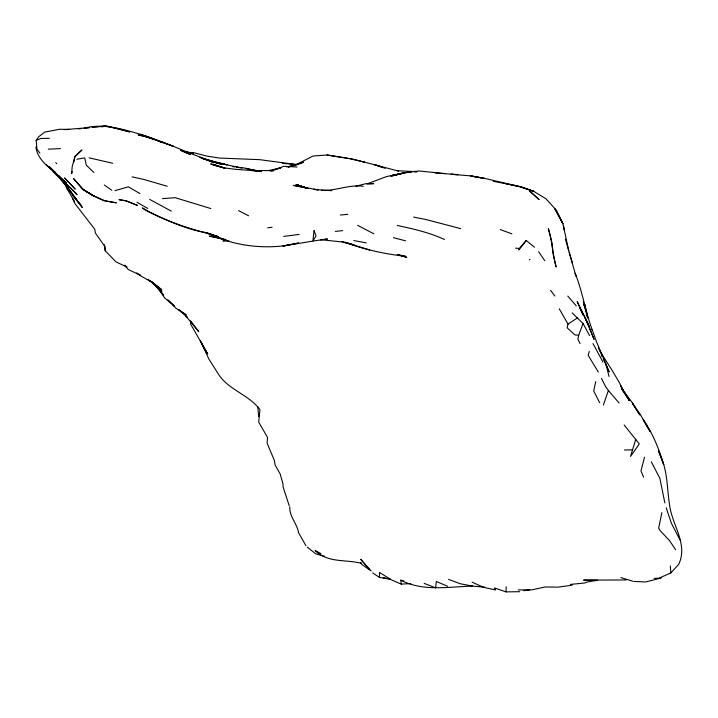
<?xml version="1.0" encoding="UTF-8"?>
<svg xmlns="http://www.w3.org/2000/svg" width="718" height="718" viewBox="0 0 718 718"><rect width="100%" height="100%" fill="white"/><g stroke="black" fill="none" stroke-linecap="round" stroke-linejoin="round"><path stroke-width="1.08" d="M379.445 577.434L379.499 572.434L390.17 579.121L379.445 577.434L372.687 572.874M519.653 591.686L506.046 591.892L506.172 586.732M572.156 312.842L583.043 323.495L578.672 335.27L577.909 339.336L580.081 343.554M72.096 171.458L71.692 173.585L72.141 166.962L74.914 156.578L81.834 150.08L74.914 156.578L73.909 161.891M595.725 381.635L593.705 390.96L599.629 402.627M661.879 512.625L658.639 528.143L660.075 530.584L669.338 540.394M559.241 308.767L568.001 324.105L567.13 327.767L574.903 334.92L578.672 335.27M635.789 439.308L630.521 456.433L639.28 443.93L624.157 424.957M644.513 457.186L640.968 470.927L643.624 477.21M589.254 351.47L588.186 355.356L598.372 372.103M526.222 240.503L519.222 248.554L518.818 249.99L526.222 240.503L534.551 247.243M603.389 405.069L608.379 390.457L605.624 386.607L601.442 378.323M39.885 153.06L36.986 149.299L36.16 140.36L38.772 136.707L44.794 132.076L59.594 129.258L69.287 129.446L67.052 129.599M654.17 578.367L658.927 578.196L670.827 572.946L678.69 564.384C688.445 543.948 671.716 524.58 669.499 504.431C667.372 490.897 667.552 476.931 663.504 463.774L658.415 450.581L663.746 464.645C658.927 448.777 652.734 433.295 643.211 419.581L649.987 431.374L640.402 414.627L632.334 403.031L639.756 414.914L631.436 401.515L621.851 388.869L629.641 400.599L622.255 389.371M568.001 324.105L577.703 317.76M294.066 165.661L313.048 156.039L327.031 155.007L352.197 159.1L376.474 165.176L385.171 168.326M36.16 140.36L40.746 138.475L49.398 138.305M296.346 164.952L303.615 162.205L288.394 167.034L295.825 164.853L286.626 166.989M271.628 170.704L283.816 166.289L297.01 167.007M529.283 259.754L529.974 259.512M299.164 234.445L283.709 236.401M274.725 169.825L280.882 167.886L268.945 170.453M115.015 190.674L128.316 186.815L139.902 193.528M394.047 175.533L404.746 172.706L411.252 171.961L406.567 172.625M645.94 581.912L661.251 577.954M404.746 172.706L391.122 176.143L404.746 172.706L392.243 175.354L405.634 172.76M355.913 186.195L366.126 183.62L373.665 183.655L366.862 183.979L386.446 176.61L402.242 173.325M226.17 239.597L209.405 236.087L223.549 239.175L208.391 233.44C231.726 244.928 258.076 248.742 283.843 245.852L298.491 243.088M294.317 243.851L283.843 245.852L312.052 241.248M296.408 243.456L298.509 243.052M76.826 159.261L84.733 157.879L86.286 165.185L93.896 172.526M101.579 126.754L107.179 126.171L129.653 131.897M523.817 590.699L529.758 589.846M78.684 128.935L80.847 128.639M84.087 128.181C103.284 123.074 122.204 129.034 140.584 134.338C167.832 142.685 193.223 156.012 220.579 163.991L209.728 160.644L221.709 164.018L211.496 161.613L212.043 161.792L223.801 164.296L211.496 161.613M313.057 241.024L327.489 239.004L324.464 239.282M572.219 585.197L557.814 587.153L545.115 586.983L531.76 589.891L518.243 589.9M85.236 128.136L89.588 127.589L64.764 129.608M101.328 126.691L105.986 126.108L118.964 128.953M225.147 240.602L222.966 240.871L229.087 240.952M267.724 227.803L272.113 227.274M335.333 231.402L342.585 230.64M570.361 584.416L584.515 583.016L587.88 581.84L597.627 580.243L583.608 580.126L626.168 579.965M340.341 215.032L347.763 214.35M322.454 239.471L320.434 239.659L341.885 241.939L354.055 244.892L344.676 242.217C364.223 249.487 384.453 253.975 405.167 256.263L405.823 256.434L401.129 255.24M270.336 170.956L273.639 170.687L250.51 170.39L261.487 171.521C244.443 169.268 227.023 170.39 210.67 163.955L223.469 167.752M103.85 126.233L92.012 127.122L105.986 126.108M162.519 198.626L175.219 197.692L210.832 208.552M321.359 190.351C335.638 191.078 348.957 184.391 363.281 186.258M389.937 579.211L401.227 584.12L410.813 583.599M48.312 149.164L60.483 148.608M410.391 172.132L407.151 172.275L419.034 170.992L444.891 173.577M414.708 171.943L416.871 171.844M624.48 450.015L632.109 449.845M472.597 586.103C448.633 586.732 423.261 591.82 400.806 580.18L401.227 584.12M416.996 171.647L397.081 170.767M451.272 174.303L472.426 176.009L484.255 178.414L470.784 176.063L483.367 178.118L522.058 187.066L533.654 191.311L545.788 198.653L556.477 210.32L562.894 223.72L568.746 250.753M633.806 581.436L645.177 581.939M451.281 174.33L457.922 174.636L435.341 172.966M282.614 245.771L284.804 245.906M314.026 189.399L331.922 190.71M282.461 163.372L295.672 164.44M472.965 586.121L484.578 587.171M187.272 152.18L194.802 152.952L206.883 156.111L219.511 158.059L259.736 159.674L295.511 164.422M314.098 189.444L318.325 189.875L293.321 185.406L307.762 188.251L295.951 184.499L307.95 188.601L296.31 184.544L307.501 188.484M232.695 166.666L234.804 166.908M236.922 167.15L244.47 168.03L255.725 170.516L245.457 168.416M369.635 250.017L344.703 242.253M515.632 248.096L519.222 248.554M236.985 167.294L240.18 167.716L213.578 161.918L227.121 164.853L202.763 158.552M327.031 155.007L347.485 158.175M187.075 152.395L193.304 153.32L184.679 151.713M105.07 200.816L116.388 202.835L103.841 200.69L92.649 195.574L82.22 188.942L73.407 178.414L83.889 189.983L92.667 195.278M353.812 240.557L366.27 242.89M493.212 181.322L507.698 184.068M472.552 586.112L460.121 583.725L448.588 579.363M505.66 183.682L519.626 186.68L510.292 184.58M413.64 217.096L425.478 219.403L460.687 228.638M383.125 577.73L390.17 579.121M341.597 241.517L343.635 241.921M397.251 225.506C413.326 228.809 429.499 232.623 444.478 239.462M132.022 176.852L143.824 179.455L167.258 186.267M369.51 569.545L360.651 559.286L371.116 570.891L361.576 564.321L361.064 563.253C345.502 559.232 327.543 563.199 315.04 550.437L320.883 553.551M400.806 580.18L403.857 580.862M89.095 157.834L112.681 163.255M362.375 161.586L364.367 162.062L350.187 158.651M150.34 137.739L138.143 134.822L150.915 138.053L162.582 142.702M398.58 171.135L374.464 164.727L382.838 167.59M393.455 237.658L405.526 240.835M120.032 129.249L129.626 131.897M324.707 556.342L315.723 553.811L307.277 547.143M620.873 577.595L632.746 581.212M397.251 254.45L406.837 257.448L398.041 254.495M223.558 167.743L212.797 164.162L225.524 168.515M506.046 591.892L494.334 587.925L495.617 589.972L483.331 587.261L472.13 582.154M202.754 158.615L212.043 161.792L199.936 157.305L210.446 161.227M140.584 134.338L152.198 138.511M500.266 229.554L511.88 233.835M143.394 135.72L153.903 139.642M424.159 583.384L435.646 587.845L436.32 581.481L447.655 586.283M150.915 138.053L160.688 141.949M104.11 200.394L93.537 195.808L94.507 196.346L82.22 188.942L92.595 195.233M357.636 225.362L373.845 233.781M171.324 211.155L149.64 199.38M238.573 210.607L248.607 215.795M137.012 202.314L147.746 208.426M104.316 185.002L111.802 190.288M138.888 274.204L140.674 275.47L128.217 269.438L124.744 265.642M179.222 309.88L186.222 314.906L175.766 308.157L172.374 304.19L174.456 306.173L164.664 297.979L156.452 285.746M136.743 272.894L140.952 276.026L153.464 283.116L161.891 291.454L152.036 281.932L148.258 279.805L161.765 289.731L152.036 281.932L163.668 295.286L160.392 290.853M124.654 265.139L127.059 267.105L115.93 261.864L105.25 250.726L104.325 244.703M179.042 310.095L187.595 317.607L185.594 315.696L198.751 331.716L190.988 321.332M56.991 174.528L66.639 183.054L46.499 164.996L55.6 172.724C47.047 166.343 37.282 158.355 35.9 147.055M167.886 299.971L170.875 302.781M168.048 300.133L174.456 306.173M66.056 183.655L64.539 182.219L77.122 194.614L70.526 188.017M50.798 168.03L57.467 174.959M49.354 166.54L69.099 187.389L61.156 178.809M55.744 162.654L56.668 163.641M567.803 296.067L576.267 305.877M619.06 402.986L608.379 390.457M60.438 178.028L65.58 184.795L58.903 175.713M550.526 290.26L554.888 296.04M157.116 286.41L159.082 289.076M66.236 185.45L66.433 187.874L74.376 201.175M538.671 251.74L544.765 260.697M669.67 540.798L675.629 549.719M68.246 187.954L82.337 207.511L72.374 194.811L63.328 181.833L59.666 178.1L71.181 192.559L63.328 181.833L53.464 172.042L52.351 170.157M583.043 323.495L589.595 335.584M622.228 389.371L629.291 400.59L620.639 385.781L624.463 393.159L619.634 383.116L612.319 370.667L600.517 352.107M206.631 352.556L200.349 341.032L207.655 353.965L190.782 324.365L190.548 320.847M305.895 545.68L298.571 532.666C297.144 523.601 289.112 516.278 289.812 506.917M289.219 505.777L283.125 486.992L282.982 484.058L280.208 474.015L275.12 465.085L274.411 460.579L267.114 443.194L267.527 437.406L258.713 422.175L259.952 409.673C248.554 394.209 227.462 389.775 217.599 372.857L208.794 358.883L201.92 344.093M651.316 461.8L659.896 478.43L664.841 502.887M602.869 361.881L592.987 343.581M679.991 539.9L671.375 523.251L666.205 507.832M598.363 347.584L601.047 353.068M72.518 198.464L75.004 203.652L94.803 229.338L95.359 232.982L104.918 246.579L105.25 250.726M599.162 349.154L600.266 351.587M601.208 353.794L602.429 356.577L601.522 354.504M601.496 354.423L602.375 356.424M603.308 358.614L609.178 371.924L596.837 342.576L592.09 329.508L592.26 329.993C585.332 311.433 582.531 291.643 575.118 273.235L575.962 276.062L565.398 239.13M584.048 304.953L587.988 318.173M584.03 304.665L587.073 313.963M569.293 252.601L572.542 263.479M583.411 302L584.272 305.213M605.929 364.008L608.99 376.438M586.337 313.551L587.091 316.665M553.174 254.531L556.145 266.961C552.654 254.351 552.402 241.194 548.372 228.71L551.891 242.702L552.905 253.391M587.216 315.893L584.551 304.073L586.211 311.459M563.54 226.071L564.492 231.079M360.903 562.391L361.064 563.253M257.717 406.406L258.668 416.44M670.325 565.972L670.827 572.946M314.071 230.684L312.895 241.015L316.028 235.881L314.071 230.684M242.208 167.779L240.09 167.518L242.208 167.779M126.368 200.852L118.964 199.631L125.955 200.887L137.533 205.456L126.368 200.852M207.044 232.713C186.447 229.625 167.608 220.552 148.904 211.891L142.281 207.951C165.705 222.059 192.227 229.23 218.254 236.626L207.044 232.713M533.654 191.311L520.003 186.734L533.654 191.311M173.469 146.319L159.961 141.446L173.469 146.319M190.297 154.496L180.721 150.367L190.297 154.496M538.706 199.308L529.453 190.808L539.03 199.631L538.706 199.308M67.806 181.187L64.539 177.929L75.184 189.13L67.806 181.187M81.457 205.904L72.374 194.811L81.457 205.904M558.398 215.328L554.897 208.929L562.894 223.72L558.398 215.328M587.082 321.601L577.2 301.632L583.133 315.121L579.48 306.819L588.141 324.15L589.218 326.636L585.251 318.083L594.064 339.381L587.082 321.601"/></g></svg>
